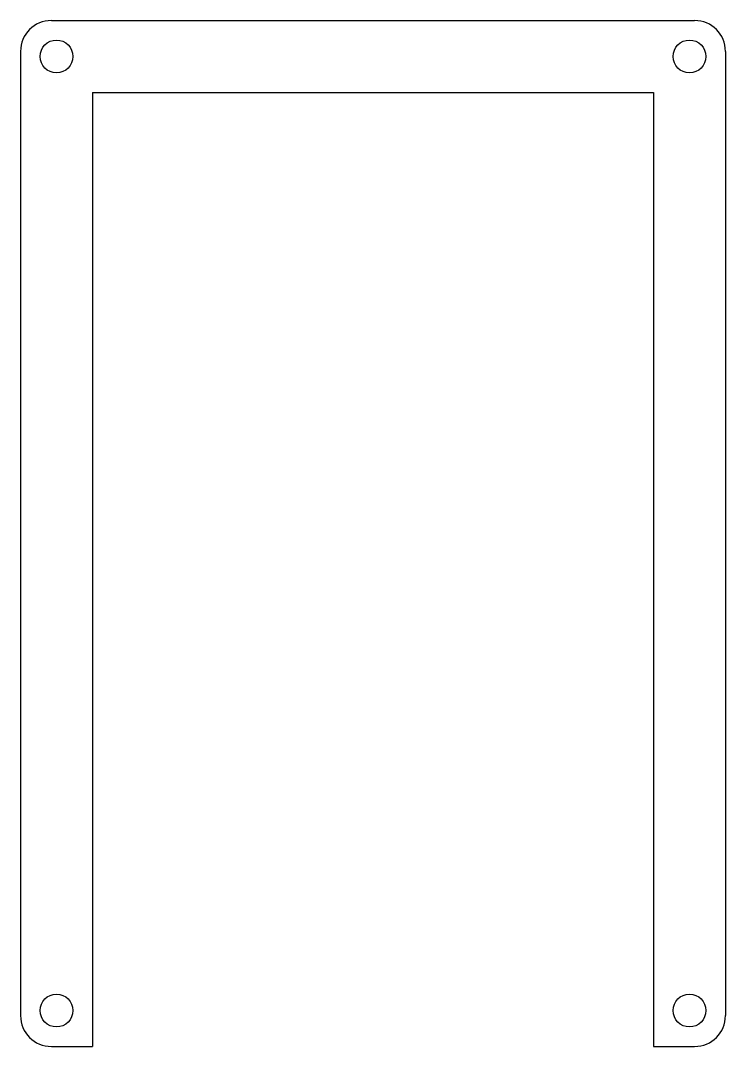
# Model space of a CAD drawing. Extents: x -34.3 to 34.3, y -47.2 to 52.7.
import ezdxf

# ---------------------------------------------------------------- set-up
doc = ezdxf.new("R2010")
doc.units = 0
doc.layers.add('VISIBLE', color=7, linetype='CONTINUOUS')

msp = doc.modelspace()

# ---------------------------------------------------------------- linework, layer by layer
at = {"layer": 'VISIBLE'}
for p, q in [((-31.3, 52.7), (31.3, 52.7)), ((-34.3, 49.7), (-34.3, -44.185)), ((34.3, 49.7), (34.3, -44.185)), ((-27.3, 45.7), (-27.3, -47.185)), ((-27.3, 45.7), (27.3, 45.7)), ((27.3, 45.7), (27.3, -47.185)), ((-31.3, -47.185), (-27.3, -47.185)), ((27.3, -47.185), (31.3, -47.185))]:
    msp.add_line(p, q, dxfattribs=at)
for centre in [(-30.8, 49.2), (30.8, 49.2), (-30.8, -43.685), (30.8, -43.685)]:
    msp.add_circle(centre, 1.6, dxfattribs=at)
for centre, start, end in [((-31.3, 49.7), 90, 180), ((31.3, 49.7), 0, 90), ((-31.3, -44.185), 180, 270), ((31.3, -44.185), 270, 0)]:
    msp.add_arc(centre, 3, start, end, dxfattribs=at)

doc.saveas('drawing.dxf')
